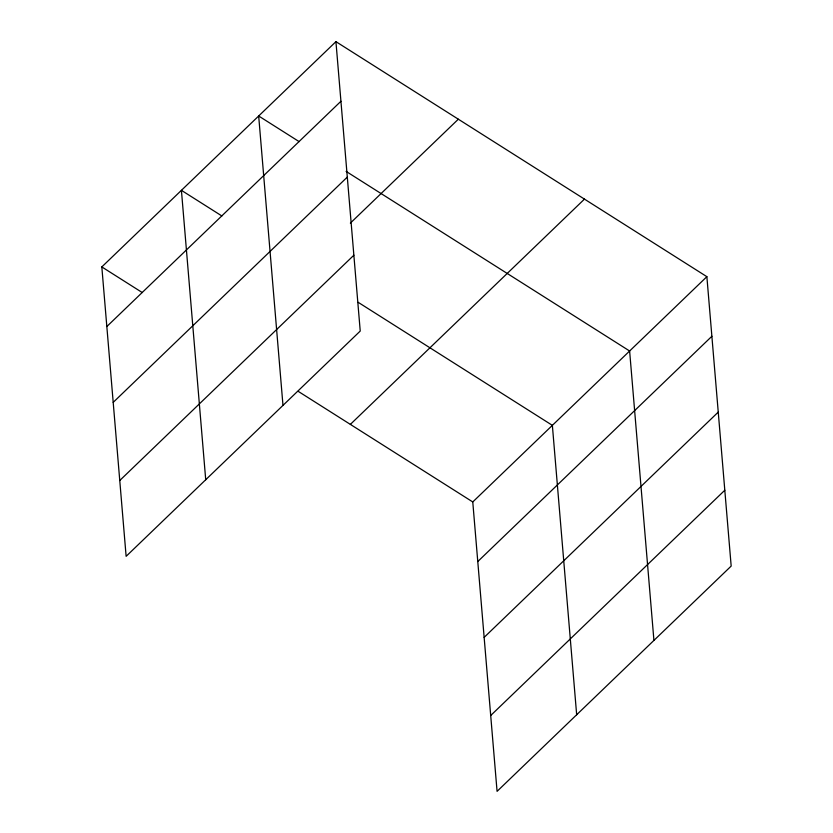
<?xml version="1.0" encoding="UTF-8"?>
<svg xmlns="http://www.w3.org/2000/svg" width="833" height="833" viewBox="0 0 833 833"><rect width="100%" height="100%" fill="white"/><g stroke="black" fill="none" stroke-linecap="round" stroke-linejoin="round"><path stroke-width="1.25" d="M335.928 41.65L360.231 331.055L126.127 556.329L101.824 266.924L335.928 41.65L706.873 276.671L731.176 566.076L497.072 791.35L472.769 501.945L706.873 276.671M106.832 326.536L340.936 101.262M113.194 402.37L347.299 177.096M350.37 223.109L458.337 119.202M119.765 480.495L353.858 255.221M350.36 424.382L584.464 199.108M477.778 561.546L711.882 336.272M484.14 637.38L718.244 412.106M490.699 715.516L724.804 490.241M299.109 141.61L258.678 115.995L282.981 405.4M346.111 171.39L629.623 351.005L653.926 640.41M221.859 215.955L181.417 190.33L205.72 479.746M358.19 302.327L552.362 425.351L576.665 714.756M101.824 266.924L142.266 292.55M298.172 391.323L472.769 501.945"/></g></svg>
